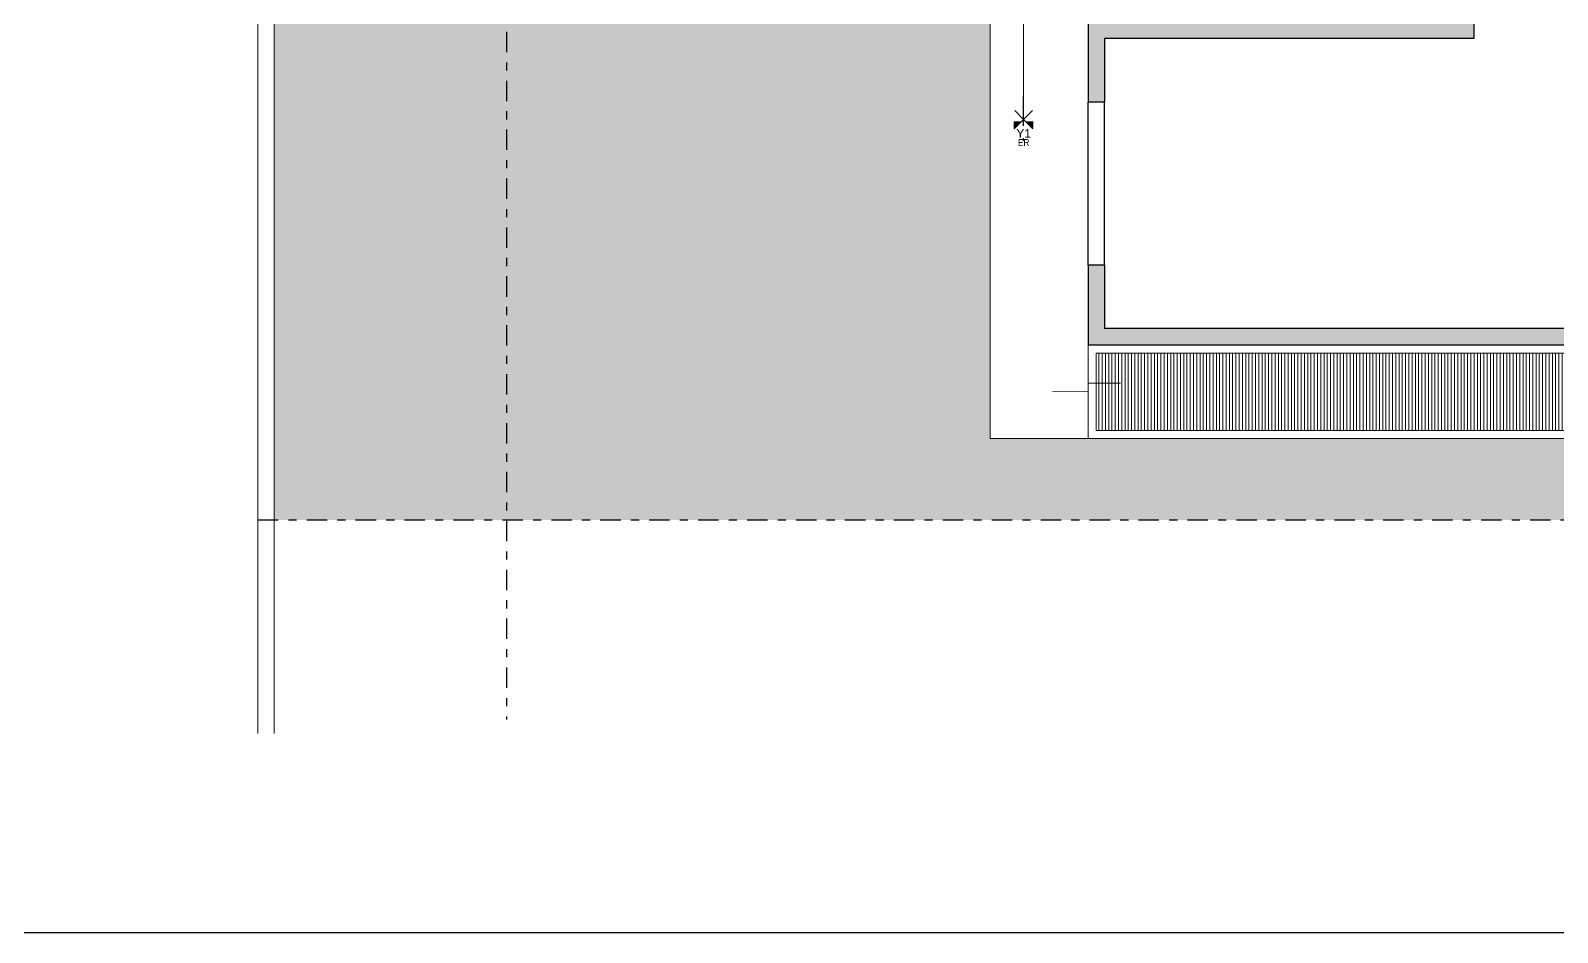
# Model space of a CAD drawing. Header units: millimetres. Extents: x 11902 to 12193, y 9935 to 10135.
# Drawn here: x 12006.06 to 12024.78, y 10024.6 to 10035.66 of the extents above; entities that cross this region are included whole.
import ezdxf
from ezdxf.enums import TextEntityAlignment as Align

# ---------------------------------------------------------------- set-up
doc = ezdxf.new("R2010")
doc.units = ezdxf.units.MM
doc.linetypes.add('2040-Superposicion Puentes 20-21-22 con cintas TDC-023-024-025$0$DASHDOT2', pattern=[0.5, 0.25, -0.125, 0, -0.125])
doc.linetypes.add('CENTRO2', pattern=[28.575, 19.05, -3.175, 3.175, -3.175])
doc.layers.add('001-EJES REPLANTEO', color=20, linetype='Continuous', lineweight=18)
doc.layers.add('06-SOLADOS', color=252, linetype='Continuous', lineweight=25)
doc.layers.add('01-MUROS', color=7, linetype='Continuous')
doc.layers.add('02-CARPINTERÍAS', color=62, linetype='Continuous')
doc.styles.get("Standard").update_dxf_attribs({"font": 'arial.ttf'})

# ---------------------------------------------------------------- blocks, each defined once
blk = doc.blocks.new('Eje Replanteo')
h = blk.add_hatch(color=256)
h.paths.add_polyline_path([(0.229, 0.793), (0.06, 0.624), (0.229, 0.624)])
h.paths.add_polyline_path([(-0.229, 0.793), (-0.229, 0.624), (-0.06, 0.624)])
for points in [[(0.217, 0.348), (0, 0.564), (-0.229, 0.793), (-0.229, 0.624), (-0.06, 0.624)], [(-0.217, 0.348), (0, 0.564), (0.229, 0.793), (0.229, 0.624), (0.06, 0.624)]]:
    blk.add_lwpolyline(points)
at = {"linetype": 'CENTRO2', "lineweight": 30}
for points in [[(0, 1.094), (0, 1.025)], [(0, 0.725), (0, 0)]]:
    blk.add_lwpolyline(points, dxfattribs=at)
at = {"width": 0.85}
blk.add_attdef('ER', text='', height=0.17, dxfattribs=at).set_placement((0, 1.133), align=Align.MIDDLE_CENTER)
at = {"color": 1}
blk.add_attdef('EJE', text='', height=0.21, dxfattribs=at).set_placement((0, 0.905), align=Align.MIDDLE_CENTER)

msp = doc.modelspace()

# ---------------------------------------------------------------- hatches: boundary and pattern name
at = {"layer": '01-MUROS', "true_color": 0xe0e0e0, "transparency": 33554595}
h = msp.add_hatch(color=254, dxfattribs=at)
h.dxf.hatch_style = 1
h.paths.add_polyline_path([(12017.8251, 10035.7662), (12009.0451, 10035.7662), (12009.0451, 10029.6562), (12017.8251, 10029.6562)])
edge = h.paths.add_edge_path()
edge.add_line((12053.1589, 10052.2062), (12013.9351, 10052.2062))
edge.add_arc((12013.8466, 10047.4056), 4.8014, 88.94277, 179.99294)
edge.add_line((12009.0451, 10047.4062), (12009.0451, 10045.9062))
edge.add_line((12009.0451, 10045.9062), (12022.2351, 10045.9062))
edge.add_line((12022.2351, 10045.9062), (12053.1589, 10045.9062))
edge.add_line((12053.1589, 10045.9062), (12053.1589, 10052.2062))
h.paths.add_polyline_path([(12039.4579, 10030.6562), (12029.0251, 10030.6562), (12029.0251, 10029.6562), (12039.4579, 10029.6562)])
h.paths.add_polyline_path([(12017.8251, 10030.6562), (12025.0251, 10030.6562), (12025.0251, 10029.6562), (12017.8251, 10029.6562)])
h.paths.add_polyline_path([(12039.9379, 10031.8062), (12039.9379, 10030.6562), (12039.4579, 10030.6562), (12039.4579, 10029.6562), (12061.4589, 10029.6562), (12061.4589, 10052.2062), (12053.1589, 10052.2062), (12053.1589, 10039.0625), (12042.7079, 10039.0625), (12042.7079, 10031.8062)])
at = {"layer": '01-MUROS'}
h = msp.add_hatch(color=253, dxfattribs=at)
h.dxf.hatch_style = 1
h.paths.add_polyline_path([(12025.8251, 10032.0062), (12025.8251, 10031.8762), (12025.8251, 10031.8062), (12036.6079, 10031.8062), (12036.6079, 10032.0062), (12036.6079, 10033.3562), (12036.4479, 10033.3562), (12036.4479, 10032.7562), (12036.3279, 10032.7562), (12036.3279, 10032.0062), (12034.5179, 10032.0062), (12034.5179, 10032.7562), (12034.3979, 10032.7562), (12034.3979, 10032.0062), (12033.4979, 10032.0062), (12033.4979, 10032.6062), (12033.2979, 10032.6062), (12033.2979, 10032.0062)])
h.paths.add_polyline_path([(12032.7979, 10035.9862), (12032.7979, 10036.5912), (12032.5979, 10036.5912), (12032.5979, 10035.7862), (12033.2979, 10035.7862), (12033.2979, 10035.1562), (12033.4979, 10035.1562), (12033.4979, 10035.9862)])
h.paths.add_polyline_path([(12032.5979, 10039.0562), (12032.5979, 10038.1912), (12032.7979, 10038.1912), (12032.7979, 10038.8562), (12033.4979, 10038.8562), (12033.4979, 10039.7137), (12033.2979, 10039.7137), (12033.2979, 10039.0562)])
h.paths.add_polyline_path([(12033.2979, 10042.9387), (12033.2979, 10041.5637), (12033.4979, 10041.5637), (12033.4979, 10042.2512), (12033.4979, 10042.9387)])
h.paths.add_polyline_path([(12030.7165, 10045.9062), (12030.7165, 10045.7062), (12033.2979, 10045.7062), (12033.2979, 10044.7887), (12033.4979, 10044.7887), (12033.4979, 10045.7062), (12033.8979, 10045.7062), (12033.8979, 10045.9062)])
h.paths.add_polyline_path([(12036.3279, 10039.0662), (12036.3279, 10038.8262), (12036.5879, 10038.8262), (12036.5879, 10039.0662)])
h.paths.add_polyline_path([(12036.3279, 10035.9062), (12036.3279, 10035.6662), (12036.5879, 10035.6662), (12036.5879, 10035.9062)])
h.paths.add_polyline_path([(12036.3479, 10045.9062), (12036.0679, 10045.9062), (12036.0679, 10045.7062), (12036.3279, 10045.7062), (12036.3279, 10045.6662), (12036.5879, 10045.6662), (12036.5879, 10045.9062)])
h.paths.add_polyline_path([(12027.4165, 10045.9062), (12027.4165, 10045.7062), (12028.7165, 10045.7062), (12028.7165, 10045.9062)])
h.paths.add_polyline_path([(12022.2351, 10045.9062), (12022.2351, 10044.5412), (12022.4351, 10044.5412), (12022.4351, 10045.7062), (12025.4165, 10045.7062), (12025.4165, 10045.9062)])
h.paths.add_polyline_path([(12022.2351, 10042.5412), (12022.2351, 10041.1762), (12020.7451, 10041.1762), (12020.7451, 10038.4062), (12023.5551, 10038.4062), (12023.5551, 10037.8862), (12023.7551, 10037.8862), (12023.7551, 10038.6062), (12020.9451, 10038.6062), (12020.9451, 10040.9762), (12022.4351, 10040.9762), (12022.4351, 10042.5412)])
h.paths.add_polyline_path([(12019.0251, 10035.7662), (12019.0251, 10034.7862), (12019.2251, 10034.7862), (12019.2251, 10035.5662), (12023.7551, 10035.5662), (12023.7551, 10036.2862), (12023.5551, 10036.2862), (12023.5551, 10035.7662)])
h.paths.add_polyline_path([(12019.2251, 10032.0062), (12019.2251, 10032.7862), (12019.0251, 10032.7862), (12019.0251, 10031.8062), (12025.0251, 10031.8062), (12025.0251, 10032.0062)])
at = {"layer": '06-SOLADOS', "lineweight": 9}
h = msp.add_hatch(dxfattribs=at)
h.set_pattern_fill('_USER', color=256, scale=0.04, angle=90, pattern_type=0)
h.set_pattern_definition([(90, (-2.682266, 0), (-0.04, 0), [])])
h.paths.add_polyline_path([(12019.1251, 10030.7562), (12019.1251, 10031.7062), (12039.8379, 10031.7062), (12039.8379, 10030.7562)])
h.paths.add_polyline_path([(12033.5079, 10030.9462), (12033.5079, 10031.5462), (12034.1079, 10031.5462), (12034.1079, 10030.9462)], flags=16)
h.paths.add_polyline_path([(12025.1251, 10030.5562), (12028.9251, 10030.5562), (12028.9251, 10029.7562), (12025.1251, 10029.7562)])

# ---------------------------------------------------------------- linework, layer by layer
at = {"color": 1, "linetype": '2040-Superposicion Puentes 20-21-22 con cintas TDC-023-024-025$0$DASHDOT2'}
for p, q in [((12011.8951, 10055.4479), (12011.8951, 10027.2111)), ((12065.4944, 10029.6562), (12008.8451, 10029.6562))]:
    msp.add_line(p, q, dxfattribs=at)
at = {"color": 3}
msp.add_lwpolyline([(11971.5638, 10024.5968), (12068.4403, 10024.5968), (12068.4403, 10074.619), (11971.5638, 10074.619)], close=True, dxfattribs=at)
at = {"layer": '001-EJES REPLANTEO'}
msp.add_line((12018.2351, 10048.7041), (12018.2351, 10034.5733), dxfattribs=at)
at = {"layer": '01-MUROS'}
for p, q in [((12023.7551, 10036.2862), (12023.7551, 10035.5662)), ((12019.0251, 10035.7662), (12019.0251, 10034.7862)), ((12023.7551, 10035.5662), (12019.2251, 10035.5662)), ((12019.2251, 10035.5662), (12019.2251, 10034.7862)), ((12019.2251, 10034.7862), (12019.0251, 10034.7862)), ((12019.0251, 10032.7862), (12019.0251, 10031.8062)), ((12019.2251, 10032.7862), (12019.0251, 10032.7862)), ((12019.2251, 10032.7862), (12019.2251, 10032.0062)), ((12025.0251, 10032.0062), (12019.2251, 10032.0062))]:
    msp.add_line(p, q, dxfattribs=at)
msp.add_lwpolyline([(12019.0251, 10031.8062), (12025.0251, 10031.8062)], dxfattribs=at)
at = {"layer": '01-MUROS', "const_width": 0.01}
msp.add_lwpolyline([(12018.5847, 10031.2372), (12019.0251, 10031.2372), (12019.0251, 10031.3372), (12019.4262, 10031.3372)], dxfattribs=at)
at = {"layer": '02-CARPINTERÍAS'}
for p, q in [((12019.0251, 10032.7862), (12019.0251, 10034.7862)), ((12019.2251, 10032.7862), (12019.2251, 10034.7862))]:
    msp.add_line(p, q, dxfattribs=at)
at = {"layer": '06-SOLADOS', "lineweight": 5}
for p, q in [((12008.8451, 10027.0381), (12008.8451, 10047.4062)), ((12009.0451, 10027.0381), (12009.0451, 10047.4062)), ((12017.8251, 10035.7662), (12017.8251, 10030.6562)), ((12019.0251, 10030.6562), (12017.8251, 10030.6562)), ((12019.0251, 10030.6562), (12017.8251, 10030.6562))]:
    msp.add_line(p, q, dxfattribs=at)
at = {"layer": '06-SOLADOS', "lineweight": 9}
msp.add_lwpolyline([(12019.0251, 10031.8062), (12019.0251, 10030.6562), (12039.9379, 10030.6562)], dxfattribs=at)
msp.add_lwpolyline([(12019.1251, 10030.7562), (12019.1251, 10031.7062), (12039.8379, 10031.7062), (12039.8379, 10030.7562)], close=True, dxfattribs=at)

# ---------------------------------------------------------------- block references
at = {"layer": '001-EJES REPLANTEO'}
ref = msp.add_blockref('Eje Replanteo', (12018.2351, 10034.8554), dxfattribs=dict(at, xscale=-0.5, yscale=0.5, zscale=0.5, rotation=180))
ref.add_attrib('EJE', 'Y1', dxfattribs={"layer": '0', "color": 1, "height": 0.105}).set_placement((12018.2351, 10034.4025), align=Align.MIDDLE_CENTER)
ref.add_attrib('ER', 'ER', dxfattribs={"layer": '0', "height": 0.085, "width": 0.85}).set_placement((12018.2351, 10034.289), align=Align.MIDDLE_CENTER)

doc.saveas('drawing.dxf')
